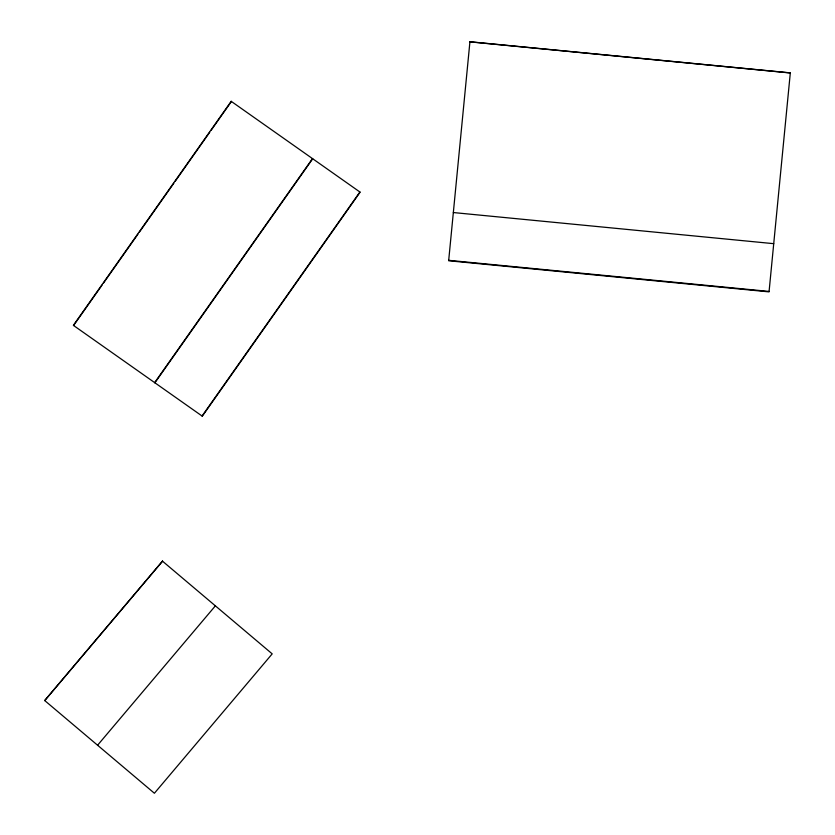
<?xml version="1.0" encoding="UTF-8"?>
<svg xmlns="http://www.w3.org/2000/svg" width="835" height="835" viewBox="0 0 835 835"><rect width="100%" height="100%" fill="white"/><g stroke="black" fill="none" stroke-linecap="round" stroke-linejoin="round"><path stroke-width="1.25" d="M73.595 325.514L102.027 285.163M103.519 283.044L137.921 234.207M139.424 232.078L173.826 183.241M175.329 181.112L209.731 132.274M211.224 130.156L231.42 101.484M154.663 382.618L312.488 158.598M154.903 382.785L312.718 158.765M202.07 416.018L359.895 191.998M44.756 700.586L162.543 561.203M97.58 745.227L215.378 605.845M469.917 41.865L790.307 72.979M453.342 212.549L773.732 243.674M448.698 260.322L769.098 291.436M469.928 41.75L448.656 260.76L769.045 291.874L790.317 72.864L469.928 41.75M231.191 101.317L73.365 325.347L202.3 416.185L360.125 192.165L231.191 101.317M162.47 561.141L44.683 700.523L154.402 793.25L272.2 653.868L162.47 561.141"/></g></svg>
